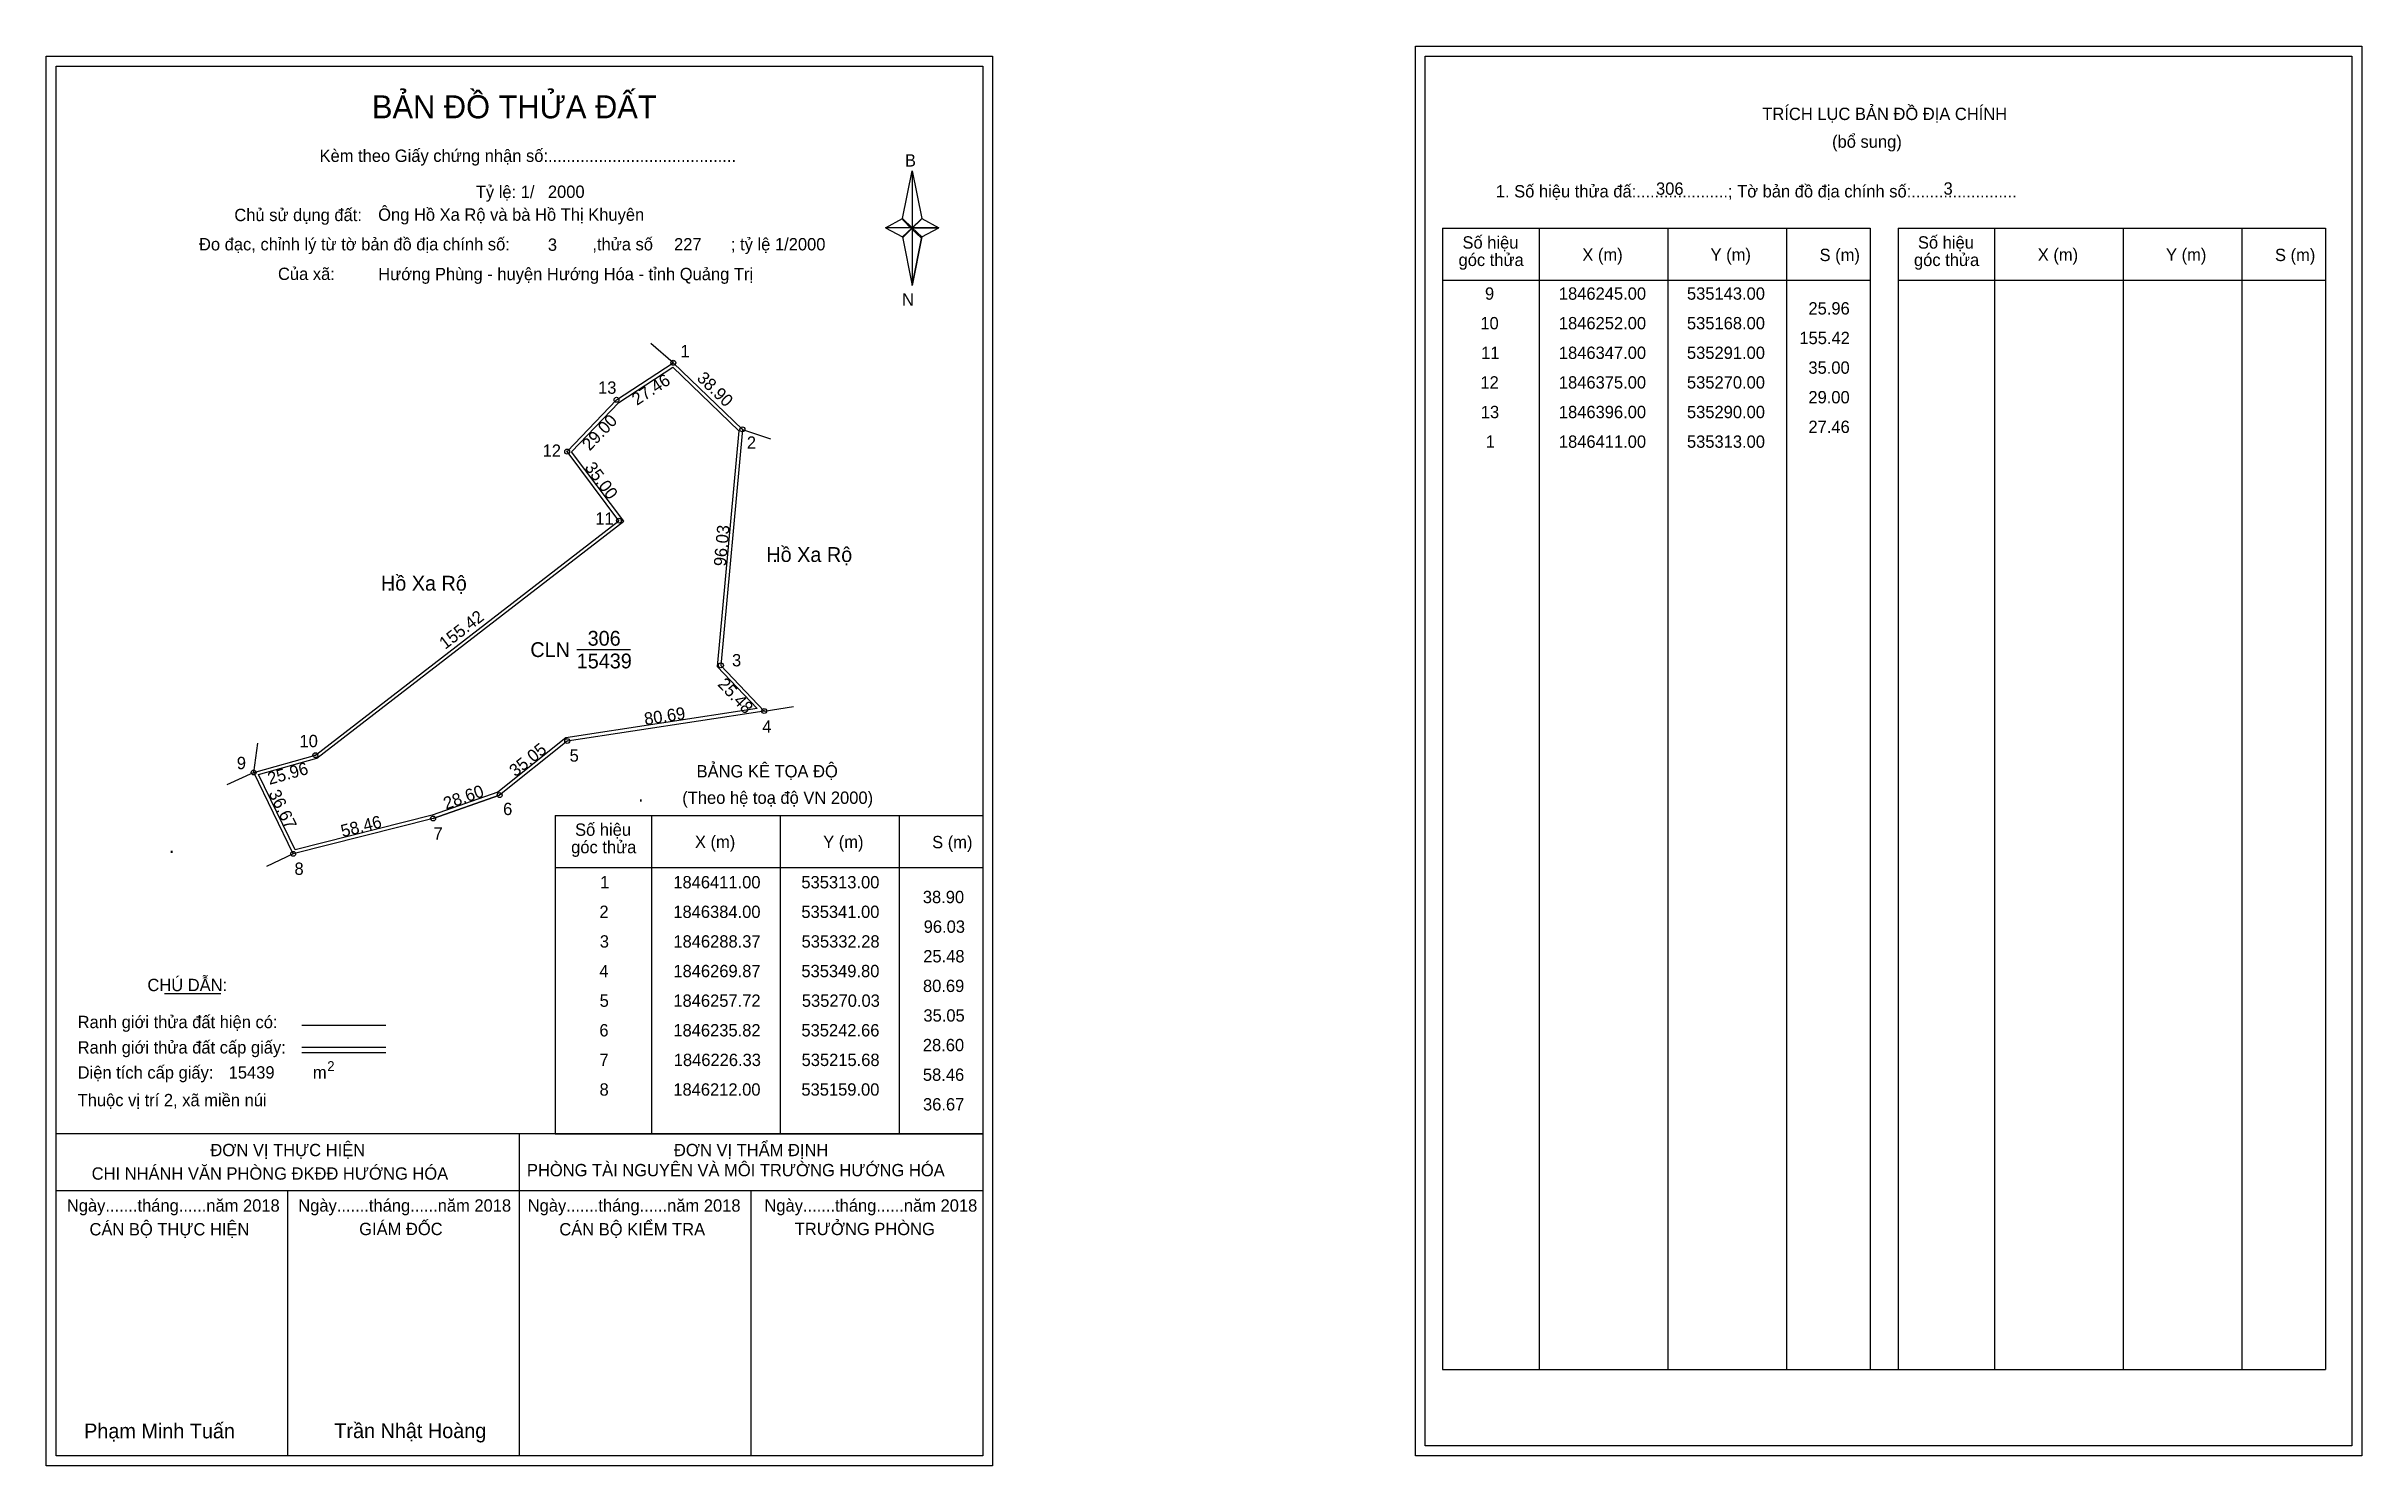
# Model space of a CAD drawing. Extents: x 535059 to 535997, y 1845964 to 1846539.
import ezdxf

# ---------------------------------------------------------------- set-up
doc = ezdxf.new("R2010")
doc.units = 0
for name, color, linetype in [('Level 1', 7, 'Continuous'), ('Level 10', 7, 'Continuous'), ('Level 11', 7, 'Continuous'), ('Level 13', 7, 'Continuous'), ('Level 27', 7, 'Continuous'), ('Level 3', 7, 'Continuous'), ('Level 36', 7, 'Continuous'), ('Level 49', 7, 'Continuous'), ('Level 53', 7, 'Continuous'), ('Level 55', 7, 'Continuous'), ('Level 6', 7, 'Continuous'), ('Level 60', 7, 'Continuous'), ('Level 63', 7, 'Continuous'), ('Level 9', 7, 'Continuous')]:
    doc.layers.add(name, color=color, linetype=linetype)

msp = doc.modelspace()

# ---------------------------------------------------------------- linework, layer by layer
at = {"layer": 'Level 1'}
for p, q in [((535617.64, 1846535.23), (535617.64, 1846535.23)), ((535062.99, 1846531.23), (535062.99, 1846531.23)), ((535405.84, 1846469.46), (535409.77, 1846488.74)), ((535409.77, 1846488.74), (535409.77, 1846465.69)), ((535409.77, 1846488.74), (535413.71, 1846469.46)), ((535398.95, 1846465.69), (535405.84, 1846469.46)), ((535405.84, 1846469.46), (535409.77, 1846465.69)), ((535409.48, 1846465.26), (535405.84, 1846469.02)), ((535413.41, 1846469.02), (535409.48, 1846465.26)), ((535409.48, 1846465.26), (535413.41, 1846469.02)), ((535413.71, 1846469.46), (535409.77, 1846465.69)), ((535409.77, 1846465.69), (535405.84, 1846462.01)), ((535409.48, 1846465.26), (535405.84, 1846461.57)), ((535405.84, 1846461.57), (535409.48, 1846465.26)), ((535405.84, 1846462.01), (535409.77, 1846442.29)), ((535413.41, 1846461.57), (535409.48, 1846465.26)), ((535409.77, 1846465.69), (535409.77, 1846442.29)), ((535409.77, 1846465.69), (535420.59, 1846465.69)), ((535409.77, 1846465.69), (535413.71, 1846462.01)), ((535413.71, 1846462.01), (535409.77, 1846442.29)), ((535413.71, 1846462.01), (535420.59, 1846465.69)), ((535624.7, 1846465.52), (535797.91, 1846465.52)), ((535663.88, 1846002.99), (535663.88, 1846465.52)), ((535716.03, 1846002.99), (535716.03, 1846465.52)), ((535763.97, 1846465.52), (535763.97, 1846002.99)), ((535797.91, 1846465.52), (535797.91, 1846002.99)), ((535809.22, 1846465.52), (535982.42, 1846465.52)), ((535848.4, 1846002.99), (535848.4, 1846465.52)), ((535900.54, 1846002.99), (535900.54, 1846465.52)), ((535948.49, 1846465.52), (535948.49, 1846002.99)), ((535982.42, 1846465.52), (535982.42, 1846002.99)), ((535624.7, 1846444.46), (535797.91, 1846444.46)), ((535809.22, 1846444.46), (535982.42, 1846444.46)), ((535265.18, 1846227.57), (535438.38, 1846227.57)), ((535304.36, 1846098.52), (535304.36, 1846227.57)), ((535356.5, 1846098.52), (535356.5, 1846227.57)), ((535404.45, 1846227.57), (535404.45, 1846098.52)), ((535265.18, 1846206.52), (535438.38, 1846206.52)), ((535106.83, 1846155.36), (535129.63, 1846155.36)), ((535162.56, 1846142.55), (535196.58, 1846142.55)), ((535162.56, 1846133.65), (535196.58, 1846133.65)), ((535162.56, 1846131.46), (535196.58, 1846131.46)), ((535276.65, 1846098.52), (535062.99, 1846098.52)), ((535438.38, 1846098.52), (535228.7, 1846098.52)), ((535250.69, 1845968.08), (535250.69, 1846098.52)), ((535265.18, 1846098.52), (535438.38, 1846098.52)), ((535438.39, 1846075.42), (535062.99, 1846075.42)), ((535156.84, 1845968.08), (535156.84, 1846075.42)), ((535344.54, 1845968.08), (535344.54, 1846075.42)), ((535624.7, 1846002.99), (535982.42, 1846002.99)), ((535993.04, 1845972.08), (535993.04, 1845972.08)), ((535438.38, 1845968.08), (535438.38, 1845968.08))]:
    msp.add_line(p, q, dxfattribs=at)
for points in [[(535405.84, 1846469.46), (535409.77, 1846488.74), (535409.77, 1846465.69)], [(535409.77, 1846465.69), (535413.71, 1846469.46), (535420.59, 1846465.69)], [(535398.95, 1846465.69), (535405.84, 1846462.01), (535409.77, 1846465.69)], [(535409.77, 1846465.69), (535409.77, 1846442.29), (535413.71, 1846462.01)]]:
    msp.add_lwpolyline(points, close=True, dxfattribs=at)
at = {"layer": 'Level 10'}
msp.add_line((535215.68, 1846226.33), (535242.66, 1846235.82), dxfattribs=at)
for points in [[(535159, 1846212), (535143, 1846245), (535168, 1846252), (535291, 1846347), (535270, 1846375), (535290, 1846396), (535313, 1846411), (535341, 1846384), (535332.28, 1846288.37), (535349.8, 1846269.87), (535270.03, 1846257.72), (535242.66, 1846235.82), (535215.68, 1846226.33)], [(535159.76, 1846213.64), (535144.99, 1846244.1), (535168.64, 1846250.73), (535292.95, 1846346.74), (535271.83, 1846374.89), (535290.9, 1846394.92), (535312.83, 1846409.22), (535339.54, 1846383.46), (535330.83, 1846287.87), (535346.94, 1846270.85), (535269.45, 1846259.05), (535241.97, 1846237.06), (535215.28, 1846227.67)]]:
    msp.add_lwpolyline(points, close=True, dxfattribs=at)
at = {"layer": 'Level 11'}
for centre in [(535313, 1846411), (535290, 1846396), (535341, 1846384), (535270, 1846375), (535291, 1846347), (535332.28, 1846288.37), (535349.8, 1846269.87), (535168, 1846252), (535270.03, 1846257.72), (535143, 1846245), (535242.66, 1846235.82), (535215.68, 1846226.33), (535159, 1846212), (535159, 1846212)]:
    msp.add_circle(centre, 1, dxfattribs=at)
at = {"layer": 'Level 27'}
for p, q in [((535313, 1846411), (535303.93, 1846418.85)), ((535341, 1846384), (535352.37, 1846380.17)), ((535349.8, 1846269.87), (535361.66, 1846271.68)), ((535143, 1846245), (535144.67, 1846256.88)), ((535143, 1846245), (535132.11, 1846239.96)), ((535159, 1846212), (535148.17, 1846206.84))]:
    msp.add_line(p, q, dxfattribs=at)
at = {"layer": 'Level 3'}
for p, q in [((535624.7, 1846465.52), (535624.7, 1846002.99)), ((535809.22, 1846465.52), (535809.22, 1846002.99)), ((535265.18, 1846227.57), (535265.18, 1846098.52))]:
    msp.add_line(p, q, dxfattribs=at)
at = {"layer": 'Level 63'}
for points in [[(535058.99, 1846535.23), (535442.39, 1846535.23), (535442.39, 1845964.08), (535058.99, 1845964.08)], [(535613.64, 1846539.23), (535997.04, 1846539.23), (535997.04, 1845968.08), (535613.64, 1845968.08)], [(535617.64, 1846535.23), (535993.04, 1846535.23), (535993.04, 1845972.08), (535617.64, 1845972.08)], [(535062.99, 1846531.23), (535438.39, 1846531.23), (535438.39, 1845968.08), (535062.99, 1845968.08)]]:
    msp.add_lwpolyline(points, close=True, dxfattribs=at)
at = {"layer": 'Level 9'}
msp.add_line((535273.88, 1846294.75), (535295.68, 1846294.75), dxfattribs=at)

# ---------------------------------------------------------------- texts
at = {"layer": 'Level 1'}
for s, height, p in [('BẢN ĐỒ THỬA ĐẤT', 9.3313, (535190.92, 1846510.04)), ('TRÍCH LỤC BẢN ĐỒ ĐỊA CHÍNH', 5, (535754.22, 1846509.35)), ('Kèm theo Giấy chứng nhận số:.........................................', 5, (535169.69, 1846492.38)), ('(bổ sung)', 5, (535782.47, 1846498.11)), ('B', 5, (535406.86, 1846490.5)), ('1. Số hiệu thửa đấ:....................; Tờ bản đồ địa chính số:.......................', 5, (535646.25, 1846477.99)), ('Chủ sử dụng đất:', 5, (535135.17, 1846468.39)), ('Đo đạc, chỉnh lý từ tờ bản đồ địa chính số:                  ,thửa số                 ; tỷ lệ 1/2000', 5, (535120.85, 1846456.53)), ('Số hiệu', 5, (535632.73, 1846457.25)), ('Số hiệu', 5, (535817.25, 1846457.25)), ('Của xã:', 5, (535152.85, 1846444.53)), ('góc thửa', 5, (535631.15, 1846450.19)), ('X (m)', 5, (535681.3, 1846452.3)), ('Y (m)', 5, (535733.25, 1846452.3)), ('S (m)', 5, (535777.41, 1846452.2)), ('góc thửa', 5, (535815.66, 1846450.19)), ('X (m)', 5, (535865.81, 1846452.3)), ('Y (m)', 5, (535917.77, 1846452.3)), ('S (m)', 5, (535961.92, 1846452.2)), ('N', 5, (535405.66, 1846434.16)), ('BẢNG KÊ TỌA ĐỘ', 5, (535322.45, 1846242.98)), ('(Theo hệ toạ độ VN 2000)', 5, (535316.64, 1846232.26)), ('Số hiệu', 5, (535273.21, 1846219.31)), ('góc thửa', 5, (535271.63, 1846212.25)), ('X (m)', 5, (535321.77, 1846214.36)), ('Y (m)', 5, (535373.73, 1846214.36)), ('S (m)', 5, (535417.88, 1846214.26)), ('CHÚ DẪN:', 5, (535099.95, 1846156.37)), ('Ranh giới thửa đất hiện có:', 5, (535071.69, 1846141.37)), ('Ranh giới thửa đất cấp giấy:', 5, (535071.69, 1846131.09)), ('Diện tích cấp giấy:', 5, (535071.69, 1846120.93)), ('m', 5, (535167, 1846120.97)), ('2', 4, (535172.79, 1846123.99)), ('Thuộc vị trí 2, xã miền núi', 5, (535071.69, 1846109.73)), ('ĐƠN VỊ THỰC HIỆN', 5, (535125.46, 1846089.49)), ('ĐƠN VỊ THẨM ĐỊNH', 5, (535313.26, 1846089.49)), ('CHI NHÁNH VĂN PHÒNG ĐKĐĐ HƯỚNG HÓA', 5, (535077.37, 1846079.97)), ('PHÒNG TÀI NGUYÊN VÀ MÔI TRƯỜNG HƯỚNG HÓA', 5, (535253.71, 1846081.35)), ('Ngày.......tháng......năm 2018', 5, (535067.32, 1846067.02)), ('Ngày.......tháng......năm 2018', 5, (535161.07, 1846067.02)), ('Ngày.......tháng......năm 2018', 5, (535254.02, 1846067.02)), ('Ngày.......tháng......năm 2018', 5, (535349.93, 1846067.02)), ('CÁN BỘ THỰC HIỆN', 5, (535076.49, 1846057.39)), ('GIÁM ĐỐC', 5, (535185.75, 1846057.51)), ('CÁN BỘ KIỂM TRA', 5, (535266.83, 1846057.39)), ('TRƯỞNG PHÒNG', 5, (535362.21, 1846057.51)), ('Phạm Minh Tuấn', 6, (535074.31, 1845975.16)), ('Trần Nhật Hoàng', 6, (535175.69, 1845975.26))]:
    msp.add_text(s, height=height, dxfattribs=at).set_placement(p)
at = {"layer": 'Level 11'}
msp.add_text('Tỷ lệ: 1/', height=5, dxfattribs=at).set_placement((535233, 1846477.75))
at = {"layer": 'Level 13'}
for s, p in [('306', (535278.3, 1846296.35)), ('CLN', (535255.09, 1846291.75)), ('15439', (535273.88, 1846287.15))]:
    msp.add_text(s, height=6, dxfattribs=at).set_placement(p)
at = {"layer": 'Level 36'}
for p in [(535353.13, 1846330.28), (535197.01, 1846318.66), (535298.75, 1846233.11), (535108.63, 1846212.41)]:
    msp.add_text('.', height=6, dxfattribs=at).set_placement(p)
at = {"layer": 'Level 49'}
for s, rotation, p in [('27.46', 33.11134, (535298.26, 1846393.51)), ('38.90', 316.04163, (535322.22, 1846404.33)), ('29.00', 46.39718, (535279.14, 1846375.03)), ('35.00', 306.8699, (535276.87, 1846368.5)), ('96.03', 84.78991, (535334.32, 1846328.36)), ('155.42', 37.68098, (535220.6, 1846294.65)), ('25.48', 313.44153, (535330.68, 1846280.46)), ('80.69', 8.66032, (535301.61, 1846264.15)), ('35.05', 38.66491, (535249.05, 1846242.98)), ('25.96', 15.64225, (535149.41, 1846239.94)), ('36.67', 295.86636, (535148.89, 1846236.53)), ('28.60', 19.37892, (535220.92, 1846229.87)), ('58.46', 14.18837, (535179.03, 1846218.71))]:
    msp.add_text(s, height=5, rotation=rotation, dxfattribs=at).set_placement(p)
at = {"layer": 'Level 53'}
for s, p in [('9', (535641.85, 1846436.54)), ('1846245.00', (535671.79, 1846436.54)), ('535143.00', (535723.68, 1846436.54)), ('25.96', (535772.9, 1846430.54)), ('10', (535639.98, 1846424.54)), ('1846252.00', (535671.79, 1846424.54)), ('535168.00', (535723.68, 1846424.54)), ('155.42', (535769.23, 1846418.54)), ('11', (535640.3, 1846412.54)), ('1846347.00', (535671.79, 1846412.54)), ('535291.00', (535723.68, 1846412.54)), ('12', (535640, 1846400.54)), ('1846375.00', (535671.79, 1846400.54)), ('535270.00', (535723.68, 1846400.54)), ('35.00', (535772.88, 1846406.54)), ('13', (535640.16, 1846388.54)), ('1846396.00', (535671.79, 1846388.54)), ('535290.00', (535723.68, 1846388.54)), ('29.00', (535772.88, 1846394.54)), ('27.46', (535772.9, 1846382.54)), ('1', (535642.15, 1846376.54)), ('1846411.00', (535671.79, 1846376.54)), ('535313.00', (535723.68, 1846376.54)), ('1', (535283.38, 1846198.02)), ('1846411.00', (535313.02, 1846198.02)), ('535313.00', (535364.9, 1846198.02)), ('38.90', (535414.11, 1846192.02)), ('2', (535283.08, 1846186.02)), ('1846384.00', (535313.02, 1846186.02)), ('535341.00', (535364.9, 1846186.02)), ('3', (535283.23, 1846174.02)), ('1846288.37', (535313.05, 1846174.02)), ('535332.28', (535364.98, 1846174.02)), ('96.03', (535414.46, 1846180.02)), ('25.48', (535414.27, 1846168.02)), ('4', (535283.05, 1846162.02)), ('1846269.87', (535313.05, 1846162.02)), ('535349.80', (535364.9, 1846162.02)), ('80.69', (535414.16, 1846156.02)), ('5', (535283.17, 1846150.02)), ('1846257.72', (535313.04, 1846150.02)), ('535270.03', (535365.08, 1846150.02)), ('6', (535283.06, 1846138.02)), ('1846235.82', (535313.04, 1846138.02)), ('535242.66', (535364.91, 1846138.02)), ('35.05', (535414.34, 1846144.02)), ('7', (535283.09, 1846126.02)), ('1846226.33', (535313.19, 1846126.02)), ('535215.68', (535364.98, 1846126.02)), ('28.60', (535414.11, 1846132.02)), ('58.46', (535414.13, 1846120.02)), ('8', (535283.13, 1846114.02)), ('1846212.00', (535313.02, 1846114.02)), ('535159.00', (535364.9, 1846114.02)), ('36.67', (535414.18, 1846108.02))]:
    msp.add_text(s, height=5, dxfattribs=at).set_placement(p)
at = {"layer": 'Level 55'}
for s, height, p in [('1', 0.8, (535312.78, 1846411)), ('0', 0.22, (535312.92, 1846410.78)), ('0', 0.22, (535312.92, 1846410.78)), ('13', 0.8, (535289.46, 1846396)), ('0', 0.22, (535289.92, 1846395.78)), ('0', 0.22, (535289.92, 1846395.78)), ('2', 0.8, (535340.73, 1846384)), ('0', 0.22, (535340.92, 1846383.78)), ('0', 0.22, (535340.92, 1846383.78)), ('12', 0.8, (535269.43, 1846375)), ('0', 0.22, (535269.92, 1846374.78)), ('0', 0.22, (535269.92, 1846374.78)), ('11', 0.8, (535290.48, 1846347)), ('0', 0.22, (535290.92, 1846346.78)), ('0', 0.22, (535290.92, 1846346.78)), ('3', 0.8, (535332.03, 1846288.37)), ('0', 0.22, (535332.2, 1846288.15)), ('0', 0.22, (535332.2, 1846288.15)), ('4', 0.8, (535349.52, 1846269.87)), ('0', 0.22, (535349.72, 1846269.65)), ('0', 0.22, (535349.72, 1846269.65)), ('0', 0.22, (535349.72, 1846269.65)), ('10', 0.8, (535167.43, 1846252)), ('5', 0.8, (535269.77, 1846257.72)), ('0', 0.22, (535269.95, 1846257.5)), ('9', 0.8, (535142.73, 1846245)), ('0', 0.22, (535142.92, 1846244.78)), ('0', 0.22, (535142.92, 1846244.78)), ('0', 0.22, (535142.92, 1846244.78)), ('0', 0.22, (535167.92, 1846251.78)), ('0', 0.22, (535167.92, 1846251.78)), ('6', 0.8, (535242.39, 1846235.82)), ('0', 0.22, (535242.58, 1846235.6)), ('7', 0.8, (535215.41, 1846226.33)), ('0', 0.22, (535215.6, 1846226.11)), ('8', 0.8, (535158.74, 1846212)), ('0', 0.22, (535158.92, 1846211.78)), ('0', 0.22, (535158.92, 1846211.78))]:
    msp.add_text(s, height=height, dxfattribs=at).set_placement(p)
at = {"layer": 'Level 6'}
for s, p in [('2000', (535262.2, 1846477.79)), ('306', (535711.15, 1846479.07)), ('3', (535827.64, 1846479.11)), ('Ông Hồ Xa Rộ và bà Hồ Thị Khuyên', (535193.44, 1846468.53)), ('3', (535262.19, 1846456.35)), ('227', (535313.31, 1846456.51)), ('Hướng Phùng - huyện Hướng Hóa - tỉnh Quảng Trị', (535193.46, 1846444.45)), ('15439', (535132.87, 1846120.94))]:
    msp.add_text(s, height=5, dxfattribs=at).set_placement(p)
at = {"layer": 'Level 60'}
for p in [(535350.7, 1846330.28), (535194.57, 1846318.66)]:
    msp.add_text('Hồ Xa Rộ', height=6, dxfattribs=at).set_placement(p)
at = {"layer": 'Level 9'}
for s, p in [('1', (535315.92, 1846413.23)), ('13', (535282.52, 1846398.42)), ('12', (535260.07, 1846372.88)), ('2', (535342.8, 1846376.14)), ('11', (535281.42, 1846345.36)), ('3', (535336.79, 1846287.97)), ('4', (535349.04, 1846261.04)), ('10', (535161.57, 1846255.22)), ('5', (535271, 1846249.36)), ('9', (535136.17, 1846246.31)), ('6', (535244.06, 1846227.72)), ('7', (535215.85, 1846217.7)), ('8', (535159.54, 1846203.48))]:
    msp.add_text(s, height=5, dxfattribs=at).set_placement(p)

doc.saveas('drawing.dxf')
